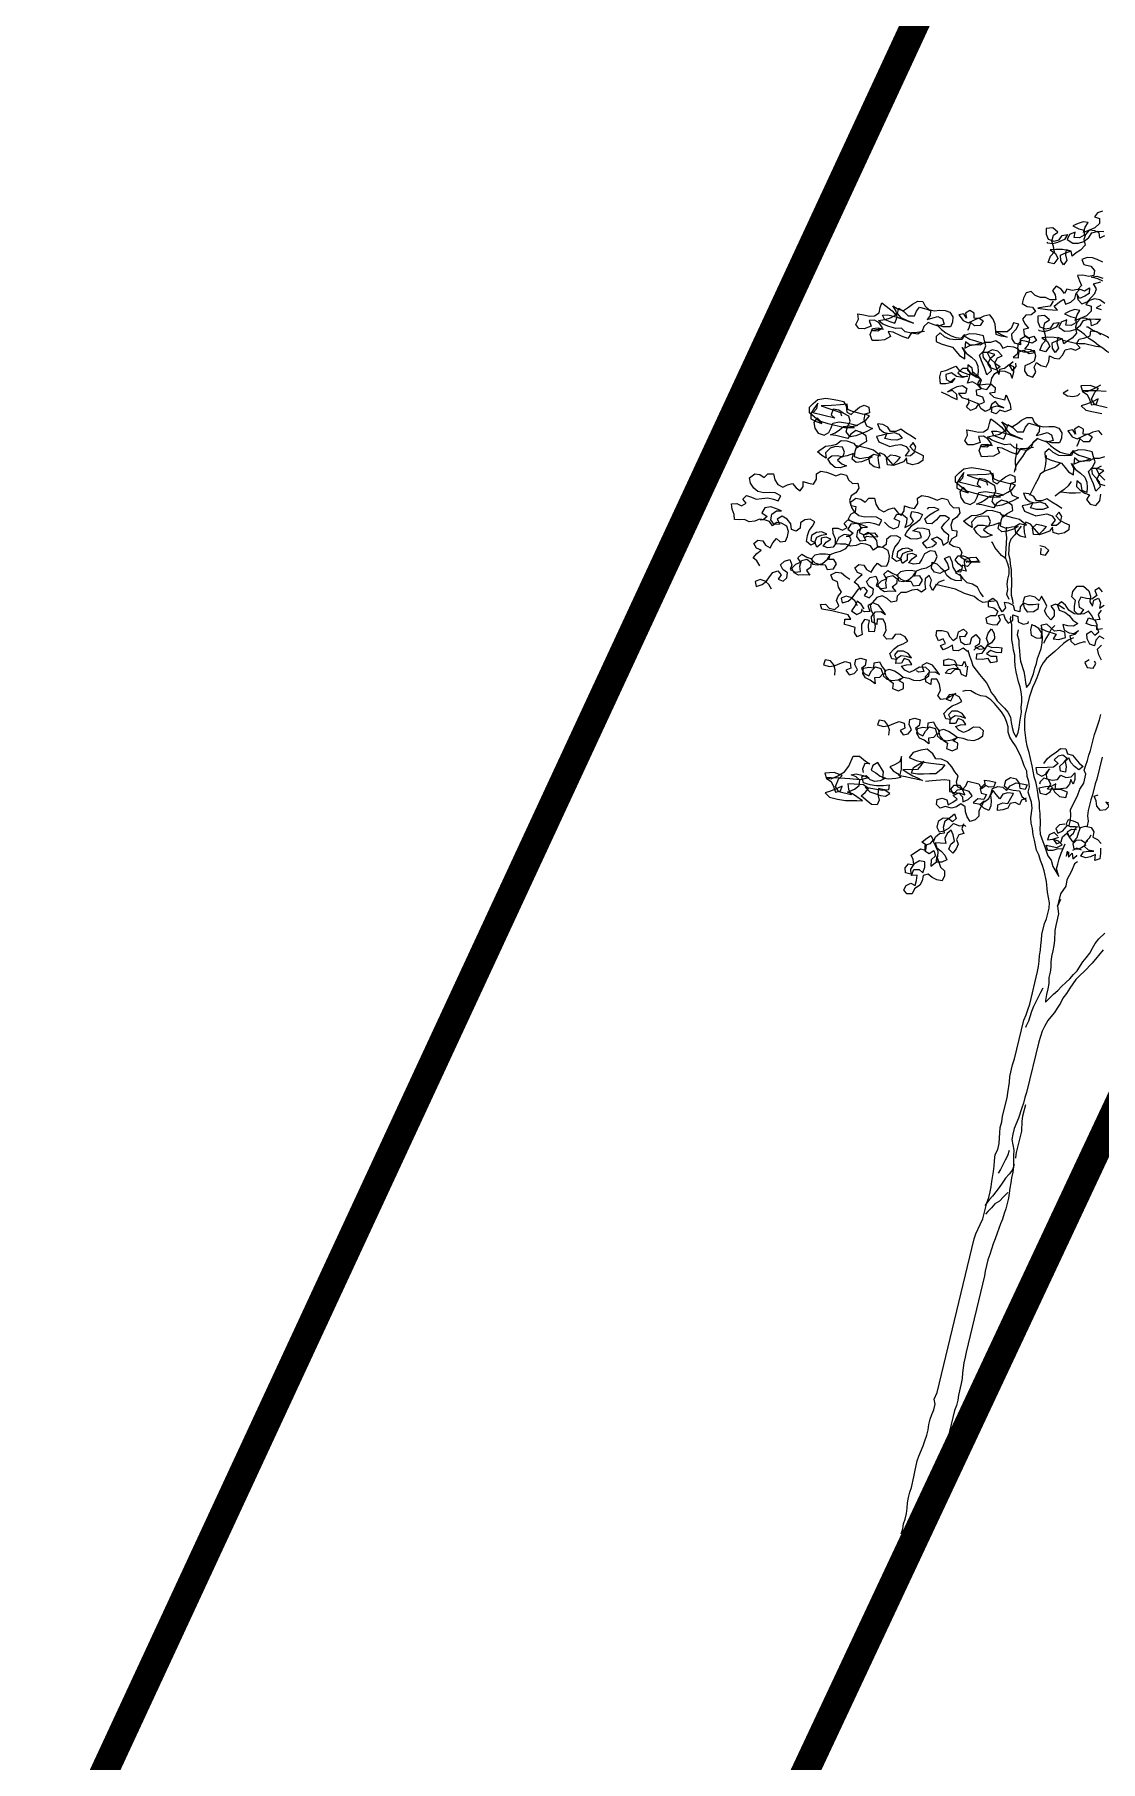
# Model space of a CAD drawing. Header units: inches. Extents: x 350994 to 353538, y 1581369 to 1583842.
# Drawn here: x 351716.2 to 351720.02, y 1583632.15 to 1583638.34 of the extents above; entities that cross this region are included whole.
import ezdxf

# ---------------------------------------------------------------- set-up
doc = ezdxf.new("R2010")
doc.units = ezdxf.units.IN
doc.header["$MEASUREMENT"] = 0
doc.linetypes.add('1', pattern=[0])
doc.linetypes.add('ACAD_ISO03W100', pattern=[30, 12, -18])
for name, color, linetype in [('CW', 94, '1'), ("ROAD'S", 1, '1'), ('TREE', 81, '1')]:
    doc.layers.add(name, color=color, linetype=linetype)

# ---------------------------------------------------------------- blocks, each defined once
blk = doc.blocks.new('TREE_4')
at = {"color": 94}
for points in [[(-729, 8450), (-758, 8433), (-772, 8404), (-738, 8401), (-729, 8369), (-752, 8335), (-787, 8309), (-816, 8289), (-813, 8326), (-801, 8358), (-833, 8355), (-862, 8338), (-891, 8315), (-851, 8306), (-816, 8306), (-807, 8274), (-833, 8251), (-865, 8245), (-868, 8280), (-900, 8257), (-906, 8222), (-865, 8208), (-830, 8216), (-801, 8234), (-775, 8268), (-764, 8300), (-726, 8320), (-691, 8326)], [(-680, 8300), (-706, 8280), (-718, 8312), (-749, 8317), (-784, 8312), (-801, 8280), (-804, 8248), (-787, 8213), (-807, 8176), (-830, 8153), (-851, 8127), (-865, 8156), (-897, 8158), (-894, 8124), (-877, 8092), (-891, 8060), (-914, 8083), (-923, 8115), (-897, 8138), (-868, 8156), (-920, 8153), (-961, 8144), (-995, 8133), (-958, 8118), (-935, 8092), (-952, 8052), (-990, 8052), (-984, 8095), (-966, 8127), (-981, 8159), (-998, 8190), (-998, 8228), (-975, 8254), (-1012, 8274), (-1053, 8260), (-1044, 8225), (-1024, 8196), (-987, 8193), (-955, 8208), (-943, 8239), (-911, 8254), (-923, 8219), (-961, 8190), (-989, 8173), (-1021, 8170), (-1027, 8176)], [(-652, 8135), (-690, 8144), (-722, 8147), (-756, 8141), (-785, 8121), (-765, 8092), (-719, 8092), (-690, 8071), (-687, 8040), (-716, 8025), (-756, 8025), (-788, 8016), (-768, 7985), (-748, 7959), (-765, 7930), (-800, 7915), (-835, 7915), (-843, 7884), (-869, 7907), (-904, 7918), (-921, 7886), (-898, 7863), (-887, 7832), (-921, 7823), (-953, 7832), (-985, 7823), (-1020, 7829), (-1051, 7846), (-1080, 7832), (-1089, 7794), (-1089, 7759), (-1054, 7748), (-1020, 7751), (-994, 7730), (-1017, 7702), (-1049, 7693), (-1063, 7664), (-1040, 7635), (-1014, 7615), (-1043, 7600), (-1031, 7569), (-997, 7557), (-968, 7574), (-945, 7551), (-968, 7528), (-1005, 7531), (-1040, 7528), (-1055, 7499), (-1049, 7467), (-1008, 7462), (-974, 7470), (-945, 7488), (-927, 7453), (-930, 7421), (-954, 7398), (-980, 7378), (-974, 7346), (-951, 7323), (-913, 7320), (-902, 7354), (-919, 7383), (-913, 7415), (-881, 7404), (-847, 7404), (-838, 7441), (-841, 7476), (-809, 7470), (-777, 7473), (-760, 7502), (-754, 7536), (-722, 7554), (-690, 7551), (-664, 7571), (-693, 7591), (-684, 7623), (-650, 7640), (-621, 7661), (-624, 7692), (-586, 7698), (-557, 7684)], [(-901, 7820), (-913, 7785), (-953, 7768), (-985, 7754), (-924, 7759), (-861, 7771), (-887, 7791), (-861, 7826), (-837, 7849), (-820, 7820), (-791, 7840), (-771, 7869), (-771, 7904), (-754, 7933), (-722, 7930), (-696, 7956), (-690, 7921), (-713, 7898), (-742, 7875), (-765, 7901), (-751, 7866), (-719, 7846), (-690, 7866), (-670, 7901), (-655, 7930), (-652, 7961), (-678, 7987), (-635, 8011)], [(-623, 8019), (-658, 8025), (-701, 8025), (-667, 8039), (-629, 8037)], [(-600, 7866), (-624, 7843), (-592, 7840)], [(-577, 7883), (-615, 7898), (-649, 7895), (-678, 7878), (-693, 7849), (-658, 7846), (-650, 7814), (-673, 7779), (-707, 7753), (-736, 7733), (-733, 7771), (-722, 7802), (-754, 7800), (-783, 7782), (-812, 7759), (-771, 7750), (-736, 7750), (-728, 7719), (-754, 7696), (-786, 7690), (-788, 7724), (-820, 7701), (-826, 7667), (-786, 7652), (-751, 7661), (-722, 7678), (-696, 7713), (-684, 7745), (-647, 7765), (-612, 7771), (-580, 7779), (-600, 7745), (-627, 7724), (-638, 7756), (-670, 7762), (-705, 7756), (-722, 7724), (-725, 7693), (-708, 7658), (-728, 7620), (-751, 7597), (-771, 7571), (-786, 7600), (-817, 7603), (-815, 7568), (-797, 7537), (-812, 7505), (-835, 7528), (-844, 7560), (-817, 7583), (-789, 7600), (-841, 7597), (-881, 7589), (-916, 7577), (-878, 7563), (-855, 7537), (-872, 7496), (-910, 7496), (-904, 7540), (-887, 7571), (-901, 7603), (-919, 7635), (-919, 7673), (-895, 7699), (-933, 7719), (-973, 7704), (-965, 7670), (-945, 7641), (-907, 7638), (-875, 7652), (-864, 7684), (-832, 7698), (-843, 7664), (-881, 7635), (-910, 7618), (-942, 7615), (-948, 7621)], [(-456, 7643), (-482, 7666), (-511, 7681), (-543, 7687), (-577, 7692), (-615, 7698), (-647, 7710), (-655, 7710)], [(-1651, 7441), (-1695, 7424), (-1730, 7413), (-1744, 7372), (-1787, 7378), (-1845, 7390), (-1877, 7387), (-1854, 7358), (-1886, 7329), (-1920, 7317), (-1961, 7306), (-1984, 7341), (-1978, 7381), (-1944, 7393), (-1909, 7393), (-1941, 7384), (-1975, 7369), (-1941, 7375), (-1917, 7401), (-1946, 7427), (-1978, 7436), (-2010, 7427), (-1990, 7393), (-2030, 7367), (-2062, 7361), (-2088, 7381), (-2079, 7419), (-2091, 7451), (-2053, 7453), (-2016, 7453), (-1984, 7462), (-1961, 7488), (-1961, 7523), (-1958, 7554), (-1926, 7540), (-1883, 7520), (-1854, 7499), (-1883, 7471), (-1915, 7453), (-1935, 7479), (-1903, 7488), (-1842, 7488), (-1732, 7476), (-1773, 7482), (-1816, 7491), (-1845, 7511), (-1845, 7546), (-1810, 7534), (-1776, 7514), (-1738, 7522), (-1732, 7554), (-1718, 7583), (-1677, 7583), (-1646, 7580), (-1640, 7548), (-1654, 7519), (-1620, 7537), (-1591, 7554), (-1559, 7545), (-1541, 7514), (-1576, 7493), (-1608, 7496), (-1643, 7502), (-1663, 7470), (-1666, 7439), (-1689, 7413), (-1730, 7410), (-1770, 7410), (-1799, 7427), (-1834, 7416), (-1880, 7419), (-1920, 7424), (-1952, 7439), (-1915, 7456), (-1880, 7450), (-1848, 7447), (-1842, 7488), (-1857, 7525), (-1886, 7552), (-1848, 7540), (-1813, 7540), (-1787, 7566), (-1767, 7592), (-1738, 7618), (-1706, 7624), (-1686, 7598), (-1657, 7583), (-1622, 7583), (-1588, 7595), (-1556, 7600), (-1524, 7597), (-1498, 7574), (-1492, 7540), (-1498, 7508), (-1544, 7496), (-1585, 7499), (-1550, 7479), (-1518, 7464), (-1481, 7453), (-1449, 7450), (-1414, 7453), (-1400, 7482), (-1406, 7447), (-1446, 7435), (-1484, 7430), (-1521, 7438), (-1553, 7456), (-1573, 7427), (-1565, 7395), (-1530, 7389), (-1495, 7386), (-1455, 7386), (-1429, 7366), (-1400, 7343), (-1362, 7331), (-1371, 7372), (-1394, 7398), (-1362, 7369), (-1322, 7351), (-1290, 7334), (-1270, 7305), (-1261, 7273), (-1256, 7242), (-1287, 7247), (-1302, 7285), (-1334, 7299), (-1328, 7265), (-1299, 7247), (-1267, 7236), (-1235, 7233), (-1247, 7198), (-1218, 7175), (-1180, 7175), (-1163, 7210), (-1166, 7253), (-1154, 7285), (-1131, 7308), (-1096, 7314), (-1059, 7308), (-1039, 7282), (-1039, 7322), (-1047, 7354), (-1079, 7360), (-1102, 7331), (-1131, 7317), (-1128, 7285), (-1148, 7317), (-1169, 7351), (-1160, 7386), (-1134, 7406), (-1169, 7427), (-1206, 7427), (-1232, 7403), (-1206, 7372), (-1163, 7346), (-1131, 7337), (-1151, 7311), (-1189, 7314), (-1212, 7337), (-1203, 7377), (-1183, 7403), (-1226, 7406), (-1261, 7398), (-1250, 7366), (-1221, 7346), (-1195, 7325), (-1180, 7296), (-1201, 7265), (-1227, 7305), (-1255, 7343), (-1276, 7375), (-1255, 7409), (-1250, 7444), (-1267, 7473), (-1281, 7502), (-1328, 7502), (-1371, 7493), (-1400, 7473), (-1359, 7461), (-1322, 7458), (-1281, 7456), (-1322, 7430), (-1354, 7424), (-1383, 7438), (-1377, 7398), (-1351, 7421), (-1319, 7435), (-1287, 7441), (-1261, 7464), (-1226, 7473), (-1197, 7490), (-1166, 7479), (-1143, 7453), (-1114, 7473), (-1079, 7478), (-1047, 7473), (-1044, 7438), (-1065, 7412), (-1030, 7418), (-1038, 7455), (-1010, 7473), (-972, 7461), (-937, 7475), (-969, 7484), (-1004, 7481), (-989, 7516), (-989, 7551), (-1021, 7559), (-1047, 7533), (-1038, 7502), (-1076, 7502), (-1099, 7525), (-1108, 7557), (-1087, 7591), (-1079, 7626), (-1113, 7626), (-1119, 7588), (-1140, 7562), (-1171, 7554), (-1206, 7545), (-1169, 7534), (-1131, 7528), (-1171, 7525), (-1203, 7528), (-1226, 7591), (-1246, 7620), (-1272, 7641), (-1307, 7623), (-1333, 7603), (-1365, 7597), (-1371, 7629), (-1403, 7638), (-1426, 7615), (-1411, 7586), (-1434, 7609), (-1463, 7594), (-1429, 7566), (-1394, 7560), (-1336, 7606), (-1304, 7594), (-1316, 7560), (-1351, 7551), (-1380, 7566), (-1382, 7528), (-1388, 7511)], [(-537, 7606), (-569, 7603), (-641, 7603), (-676, 7594), (-708, 7591), (-780, 7591)], [(-459, 7582), (-494, 7588), (-523, 7603), (-554, 7614), (-586, 7629), (-624, 7643), (-658, 7661), (-690, 7675), (-713, 7681)], [(-407, 7241), (-488, 7241), (-517, 7270), (-508, 7319), (-491, 7348), (-546, 7354), (-604, 7337), (-584, 7305), (-552, 7293), (-529, 7267), (-508, 7236), (-479, 7250), (-477, 7282), (-508, 7256), (-540, 7233), (-572, 7215), (-537, 7195), (-485, 7195), (-433, 7198)], [(-439, 7340), (-503, 7328), (-557, 7317), (-589, 7311), (-555, 7311), (-517, 7340), (-482, 7374)], [(-1058, 7384), (-1078, 7358), (-1049, 7329), (-1032, 7360), (-1040, 7381)], [(-1458, 7091), (-1415, 7082), (-1380, 7073), (-1348, 7068), (-1357, 7099), (-1391, 7117), (-1420, 7102), (-1397, 7125), (-1368, 7148), (-1336, 7163), (-1305, 7151), (-1305, 7117), (-1348, 7108), (-1322, 7088), (-1287, 7085), (-1241, 7079), (-1204, 7073), (-1175, 7093), (-1192, 7122), (-1232, 7125), (-1244, 7157), (-1215, 7171), (-1247, 7192), (-1279, 7200), (-1308, 7186), (-1305, 7218), (-1305, 7253), (-1331, 7276), (-1362, 7267), (-1383, 7235), (-1351, 7218), (-1319, 7229), (-1348, 7212), (-1386, 7209), (-1423, 7224), (-1455, 7206), (-1446, 7175), (-1415, 7169), (-1394, 7198), (-1406, 7166), (-1441, 7149), (-1475, 7140), (-1490, 7183), (-1490, 7218), (-1461, 7232), (-1432, 7253), (-1406, 7273), (-1377, 7250), (-1345, 7244), (-1313, 7241), (-1287, 7261), (-1258, 7244), (-1229, 7224), (-1232, 7192), (-1195, 7206), (-1163, 7215), (-1131, 7200), (-1125, 7168), (-1157, 7157), (-1125, 7137), (-1053, 7137), (-1053, 7171), (-1013, 7119), (-1001, 7087), (-1033, 7064), (-1068, 7067), (-1085, 7038), (-1117, 7041), (-1120, 7073), (-1091, 7090), (-1047, 7087), (-1082, 7093), (-1108, 7114), (-1128, 7088), (-1131, 7056), (-1157, 7036), (-1189, 7047), (-1209, 7073), (-1221, 7041), (-1250, 7021), (-1279, 7036), (-1270, 7067), (-1279, 7091)], [(-676, 7291), (-702, 7265), (-670, 7256), (-636, 7259), (-607, 7273), (-598, 7288)], [(-804, 6886), (-847, 6869), (-882, 6857), (-896, 6817), (-940, 6823), (-997, 6834), (-1029, 6831), (-1006, 6802), (-1038, 6773), (-1073, 6762), (-1113, 6750), (-1136, 6785), (-1130, 6826), (-1096, 6837), (-1061, 6837), (-1093, 6828), (-1128, 6814), (-1093, 6820), (-1070, 6846), (-1099, 6872), (-1130, 6881), (-1162, 6872), (-1142, 6837), (-1182, 6811), (-1214, 6805), (-1240, 6826), (-1232, 6863), (-1243, 6895), (-1206, 6898), (-1168, 6898), (-1136, 6907), (-1113, 6933), (-1113, 6967), (-1110, 6999), (-1078, 6985), (-1035, 6964), (-1006, 6944), (-1035, 6915), (-1067, 6898), (-1087, 6924), (-1055, 6932), (-994, 6932), (-885, 6921), (-925, 6927), (-968, 6935), (-997, 6956), (-997, 6990), (-963, 6979), (-928, 6958), (-890, 6967), (-885, 6999), (-870, 7028), (-830, 7028), (-798, 7025), (-792, 6993), (-806, 6964), (-772, 6981), (-743, 6999), (-711, 6990), (-694, 6958), (-728, 6938), (-760, 6941), (-795, 6947), (-815, 6915), (-818, 6883), (-841, 6857), (-882, 6854), (-922, 6854), (-951, 6872), (-986, 6860), (-1032, 6863), (-1073, 6869), (-1104, 6883), (-1067, 6901), (-1032, 6895), (-1000, 6892), (-994, 6932), (-1009, 6970), (-1038, 6996), (-1000, 6984), (-965, 6984), (-939, 7010), (-919, 7036), (-890, 7062), (-858, 7068), (-838, 7042), (-809, 7028), (-775, 7028), (-740, 7039), (-708, 7045), (-676, 7042), (-650, 7019), (-645, 6984), (-650, 6952), (-697, 6941), (-737, 6944), (-702, 6923), (-671, 6909), (-633, 6897), (-601, 6894), (-567, 6897), (-552, 6926), (-558, 6892), (-598, 6880), (-636, 6874), (-674, 6883), (-705, 6900), (-726, 6871), (-717, 6840), (-682, 6834), (-648, 6831), (-607, 6831), (-581, 6811), (-552, 6787), (-515, 6776), (-523, 6816), (-546, 6842), (-515, 6813), (-474, 6796), (-442, 6779), (-422, 6750), (-413, 6718), (-408, 6686), (-440, 6692), (-454, 6730), (-486, 6744), (-480, 6709), (-451, 6692), (-419, 6680), (-387, 6677), (-399, 6643), (-370, 6620), (-333, 6620), (-315, 6654), (-318, 6698)], [(-358, 6871), (-384, 6848), (-358, 6816), (-315, 6790)], [(-304, 6755), (-341, 6758), (-364, 6781), (-356, 6822), (-335, 6848), (-379, 6851), (-413, 6842), (-402, 6810), (-373, 6790), (-347, 6770), (-332, 6741), (-353, 6709), (-379, 6750), (-408, 6787), (-428, 6819), (-408, 6854), (-402, 6889), (-419, 6917), (-434, 6946), (-480, 6946), (-523, 6938), (-552, 6918), (-512, 6906), (-474, 6903), (-434, 6900), (-474, 6874), (-506, 6868), (-535, 6883), (-529, 6842), (-503, 6865), (-471, 6880), (-439, 6886), (-413, 6909), (-379, 6917), (-350, 6935)], [(-399, 7065), (-425, 7085), (-459, 7068), (-485, 7048), (-517, 7042), (-523, 7074), (-555, 7082), (-578, 7059), (-564, 7030), (-587, 7053), (-616, 7039), (-581, 7010), (-546, 7004), (-488, 7051), (-457, 7039), (-468, 7004), (-503, 6996), (-532, 7010), (-535, 6972), (-540, 6955)], [(-792, 6944), (-815, 6912), (-833, 6880), (-847, 6848), (-859, 6814), (-873, 6782), (-885, 6750), (-888, 6713), (-888, 6704)], [(-1545, 6762), (-1576, 6774), (-1617, 6785), (-1652, 6800), (-1681, 6779), (-1712, 6771), (-1735, 6794), (-1770, 6803), (-1805, 6800), (-1785, 6771), (-1756, 6756), (-1721, 6756), (-1689, 6771), (-1657, 6768), (-1631, 6748), (-1660, 6727), (-1698, 6719), (-1738, 6719), (-1733, 6751), (-1764, 6733), (-1793, 6719), (-1770, 6690), (-1695, 6678), (-1663, 6693), (-1629, 6707), (-1594, 6701), (-1568, 6681), (-1585, 6643), (-1553, 6652), (-1533, 6678), (-1533, 6713), (-1556, 6736), (-1571, 6707), (-1539, 6687), (-1507, 6678), (-1475, 6672), (-1470, 6640), (-1493, 6614), (-1528, 6597), (-1562, 6600), (-1574, 6632), (-1588, 6603), (-1617, 6583), (-1646, 6565), (-1681, 6560), (-1698, 6597), (-1678, 6626), (-1646, 6629), (-1614, 6626), (-1629, 6597), (-1646, 6568), (-1684, 6594), (-1715, 6618), (-1747, 6623), (-1753, 6592), (-1741, 6560), (-1727, 6528), (-1762, 6528), (-1794, 6542), (-1808, 6580), (-1782, 6606), (-1739, 6606), (-1791, 6629), (-1825, 6632), (-1900, 6632), (-1903, 6595), (-1901, 6563), (-1863, 6557), (-1828, 6574), (-1788, 6586), (-1814, 6563), (-1848, 6540), (-1880, 6528), (-1909, 6543), (-1909, 6580), (-1944, 6557), (-1979, 6540), (-1999, 6514), (-1967, 6499), (-1935, 6493), (-1970, 6470), (-2002, 6465), (-2034, 6482), (-2060, 6508), (-2039, 6534), (-2005, 6543), (-1970, 6543), (-1967, 6574), (-1987, 6603), (-2031, 6595), (-2062, 6577), (-2083, 6543), (-2071, 6511), (-2103, 6520), (-2135, 6537), (-2094, 6583), (-2060, 6595), (-2028, 6612), (-2005, 6641), (-1970, 6647), (-1924, 6644), (-1895, 6623), (-1874, 6649), (-1845, 6675), (-1857, 6707), (-1897, 6722), (-1929, 6725), (-1955, 6696), (-1967, 6664), (-2045, 6664), (-2080, 6661), (-2054, 6681), (-2030, 6705), (-2010, 6731), (-1978, 6745), (-1944, 6739), (-2002, 6725), (-2111, 6725), (-2158, 6728), (-2187, 6745), (-2201, 6713), (-2187, 6679), (-2158, 6653), (-2117, 6650), (-2094, 6673), (-2085, 6705), (-2083, 6736), (-2045, 6754), (-2002, 6757), (-1967, 6759), (-1923, 6759), (-1961, 6742), (-1932, 6757), (-1903, 6783), (-1880, 6806), (-1866, 6837), (-1897, 6840), (-1897, 6806), (-1871, 6771), (-1828, 6762), (-1863, 6733), (-1921, 6693), (-1955, 6678), (-1987, 6702), (-1987, 6736), (-1978, 6774), (-1993, 6803), (-2033, 6814), (-2065, 6826), (-2100, 6823), (-2106, 6786), (-2077, 6771), (-2221, 6771), (-2204, 6803), (-2204, 6838), (-2221, 6797), (-2233, 6763), (-2224, 6731), (-2187, 6722), (-2149, 6719), (-2242, 6765), (-2250, 6800), (-2233, 6829), (-2210, 6861), (-2163, 6881), (-2123, 6884), (-2085, 6887), (-2048, 6887), (-2025, 6864), (-2013, 6826), (-1981, 6817), (-1961, 6849), (-1941, 6875), (-1915, 6895), (-1883, 6889), (-1871, 6855), (-1903, 6837), (-1978, 6838), (-2010, 6843), (-2022, 6875), (-2062, 6861), (-2117, 6843), (-2181, 6826), (-2123, 6820), (-2088, 6817), (-2051, 6814), (-2039, 6794)], [(-914, 6883), (-908, 6851), (-902, 6817), (-899, 6785), (-882, 6721), (-882, 6718)], [(-613, 6828), (-639, 6796), (-668, 6776), (-700, 6756), (-723, 6730), (-729, 6698), (-740, 6660), (-746, 6629), (-758, 6582)], [(-714, 6854), (-708, 6819), (-705, 6788), (-705, 6753), (-708, 6744)], [(-520, 6732), (-532, 6701), (-552, 6672), (-573, 6646), (-596, 6620), (-599, 6617)], [(-538, 6550), (-570, 6562), (-610, 6574), (-645, 6588), (-674, 6568), (-706, 6559), (-729, 6582), (-763, 6591), (-798, 6588), (-778, 6559), (-749, 6545), (-714, 6545), (-683, 6559), (-651, 6556), (-625, 6536), (-654, 6516), (-691, 6507), (-732, 6507), (-726, 6539), (-758, 6522), (-787, 6507), (-764, 6478), (-688, 6467), (-657, 6481), (-622, 6495), (-587, 6490), (-561, 6469), (-579, 6432), (-547, 6440), (-526, 6466), (-526, 6501), (-550, 6524), (-564, 6495), (-532, 6475), (-500, 6466), (-469, 6461), (-463, 6429), (-486, 6403), (-521, 6386), (-555, 6388), (-567, 6420), (-581, 6391), (-610, 6371), (-639, 6354), (-674, 6348), (-691, 6386), (-671, 6415), (-639, 6417), (-607, 6415), (-622, 6386), (-639, 6357), (-677, 6383), (-709, 6406), (-740, 6412), (-746, 6380), (-735, 6348), (-720, 6316), (-755, 6316), (-787, 6331), (-801, 6368), (-775, 6394), (-732, 6394), (-784, 6418), (-819, 6420), (-894, 6421), (-897, 6383), (-894, 6351), (-856, 6345), (-821, 6363), (-781, 6374), (-807, 6351), (-842, 6328), (-874, 6316), (-902, 6331), (-902, 6369), (-937, 6345), (-972, 6328), (-992, 6302), (-960, 6288), (-929, 6282), (-963, 6259), (-995, 6253), (-1027, 6270), (-1053, 6296), (-1033, 6322), (-998, 6331), (-963, 6331), (-960, 6363), (-980, 6392), (-1024, 6383), (-1056, 6366), (-1076, 6331), (-1064, 6299), (-1096, 6308), (-1128, 6325), (-1087, 6372), (-1053, 6383), (-1021, 6400), (-998, 6429), (-963, 6435), (-917, 6432), (-888, 6412), (-868, 6438), (-839, 6464), (-850, 6496), (-891, 6510), (-923, 6513), (-949, 6484), (-960, 6452), (-1038, 6453), (-1073, 6450), (-1047, 6470), (-1024, 6493), (-1003, 6519), (-972, 6533), (-937, 6528), (-995, 6513), (-1105, 6513), (-1151, 6516), (-1180, 6534), (-1194, 6502), (-1180, 6467), (-1151, 6441), (-1111, 6438), (-1087, 6461), (-1079, 6493), (-1076, 6525), (-1038, 6542), (-995, 6545), (-960, 6548), (-917, 6548), (-954, 6530), (-925, 6545), (-896, 6571), (-873, 6594), (-859, 6626), (-891, 6629), (-891, 6594), (-865, 6559), (-821, 6551), (-856, 6522), (-914, 6481), (-949, 6467), (-980, 6490), (-980, 6525), (-972, 6562), (-986, 6591), (-1027, 6603), (-1058, 6614), (-1093, 6612), (-1099, 6574), (-1070, 6560), (-1215, 6560), (-1197, 6591), (-1197, 6626), (-1214, 6586), (-1226, 6551), (-1217, 6519), (-1180, 6510), (-1142, 6508), (-1235, 6554), (-1243, 6589), (-1226, 6617), (-1203, 6649), (-1157, 6669), (-1116, 6672), (-1079, 6675), (-1041, 6675), (-1018, 6652), (-1006, 6614), (-974, 6606), (-954, 6637), (-934, 6663), (-908, 6684), (-876, 6678), (-865, 6643), (-896, 6626), (-972, 6626), (-1003, 6632), (-1015, 6664), (-1055, 6649), (-1110, 6632), (-1174, 6615), (-1116, 6609), (-1081, 6606), (-1044, 6603), (-1032, 6583)], [(-445, 6675), (-477, 6666), (-515, 6657), (-549, 6652), (-570, 6649)], [(-2320, 5745), (-2346, 5771), (-2375, 5785), (-2357, 5817), (-2337, 5843), (-2369, 5849), (-2392, 5875), (-2372, 5901), (-2340, 5904), (-2317, 5881), (-2285, 5872), (-2274, 5907), (-2259, 5938), (-2230, 5924), (-2198, 5935), (-2193, 5967), (-2195, 5999), (-2213, 6031), (-2250, 6042), (-2282, 6037), (-2302, 6011), (-2328, 6034), (-2360, 6037), (-2392, 6034), (-2418, 6014), (-2453, 6002), (-2485, 6008), (-2516, 5999), (-2548, 5994), (-2557, 6025), (-2577, 6054), (-2589, 6086), (-2557, 6095), (-2525, 6089), (-2499, 6112), (-2525, 6132), (-2508, 6161), (-2476, 6158), (-2444, 6152), (-2409, 6164), (-2374, 6178), (-2337, 6178), (-2305, 6175), (-2296, 6210), (-2334, 6219), (-2369, 6213), (-2406, 6202), (-2444, 6202), (-2473, 6216), (-2502, 6242), (-2516, 6274), (-2490, 6306), (-2458, 6309), (-2426, 6297), (-2409, 6326), (-2374, 6335), (-2357, 6300), (-2331, 6274), (-2296, 6265), (-2270, 6288), (-2241, 6303), (-2212, 6282), (-2184, 6268), (-2172, 6300), (-2178, 6332), (-2143, 6329), (-2111, 6331), (-2100, 6366), (-2108, 6398), (-2085, 6421), (-2048, 6424), (-2016, 6421), (-1984, 6415), (-1955, 6435), (-1920, 6435), (-1900, 6409), (-1871, 6392), (-1839, 6403), (-1825, 6372), (-1837, 6340), (-1860, 6314), (-1863, 6282), (-1848, 6253), (-1816, 6256), (-1811, 6221), (-1837, 6198), (-1845, 6166), (-1814, 6155), (-1776, 6155), (-1753, 6132), (-1756, 6100), (-1724, 6091), (-1692, 6111), (-1660, 6120), (-1634, 6100), (-1672, 6088), (-1704, 6085), (-1712, 6074)], [(-1658, 5745), (-1684, 5771), (-1713, 5785), (-1695, 5817), (-1675, 5843), (-1707, 5849), (-1730, 5875), (-1710, 5901), (-1678, 5904), (-1655, 5881), (-1623, 5872), (-1611, 5907), (-1597, 5938), (-1568, 5924), (-1536, 5935), (-1530, 5967), (-1533, 5999), (-1550, 6031), (-1588, 6042), (-1620, 6037), (-1640, 6011), (-1666, 6034), (-1698, 6037), (-1730, 6034), (-1756, 6014), (-1790, 6002), (-1822, 6008), (-1854, 5999), (-1886, 5994), (-1894, 6025), (-1915, 6054), (-1926, 6086), (-1894, 6095), (-1863, 6089), (-1837, 6112), (-1863, 6132), (-1845, 6161), (-1813, 6158), (-1782, 6152), (-1747, 6164), (-1712, 6178), (-1675, 6178), (-1643, 6175), (-1634, 6210), (-1672, 6219), (-1706, 6213), (-1744, 6202), (-1782, 6202), (-1810, 6216), (-1839, 6242), (-1854, 6274), (-1828, 6306), (-1796, 6309), (-1764, 6297), (-1747, 6326), (-1712, 6335), (-1695, 6300), (-1669, 6274), (-1634, 6265), (-1608, 6288), (-1579, 6303), (-1550, 6282), (-1521, 6268), (-1510, 6300), (-1515, 6332), (-1481, 6329), (-1449, 6331), (-1437, 6366), (-1446, 6398), (-1423, 6421), (-1385, 6424), (-1353, 6421), (-1322, 6415), (-1293, 6435), (-1258, 6435), (-1238, 6409), (-1209, 6392), (-1177, 6403), (-1163, 6372), (-1174, 6340), (-1197, 6314), (-1200, 6282), (-1186, 6253), (-1154, 6256), (-1148, 6221), (-1174, 6198), (-1183, 6166), (-1151, 6155), (-1114, 6155), (-1091, 6132), (-1093, 6100), (-1062, 6091), (-1030, 6111), (-998, 6120), (-972, 6100), (-1010, 6088), (-1041, 6085), (-1050, 6074)], [(-764, 6380), (-778, 6348), (-790, 6316), (-807, 6285), (-810, 6253), (-799, 6189), (-784, 6160), (-775, 6128), (-761, 6097), (-735, 6001), (-729, 5969), (-721, 5938), (-706, 5909), (-700, 5888)], [(-1614, 6201), (-1582, 6181), (-1550, 6173), (-1521, 6193), (-1521, 6227), (-1559, 6236), (-1550, 6268), (-1518, 6277), (-1484, 6262), (-1478, 6230), (-1481, 6198), (-1452, 6222), (-1437, 6250), (-1463, 6277), (-1461, 6308), (-1423, 6311), (-1391, 6305), (-1400, 6268), (-1420, 6242), (-1443, 6216), (-1461, 6184), (-1469, 6152), (-1429, 6138), (-1391, 6146), (-1362, 6161), (-1380, 6190), (-1426, 6190), (-1397, 6216), (-1365, 6222), (-1330, 6221), (-1316, 6190), (-1322, 6158), (-1348, 6129), (-1316, 6106), (-1281, 6123), (-1261, 6149), (-1299, 6167), (-1267, 6190), (-1235, 6178), (-1218, 6146), (-1192, 6175), (-1197, 6216), (-1229, 6230), (-1255, 6253), (-1241, 6285), (-1218, 6320), (-1249, 6331), (-1281, 6323), (-1296, 6294), (-1319, 6262), (-1351, 6256), (-1371, 6282), (-1348, 6314), (-1322, 6340), (-1296, 6360), (-1330, 6366), (-1365, 6355), (-1371, 6346)], [(-853, 6351), (-848, 6319), (-836, 6288), (-824, 6218), (-813, 6154)], [(-608, 6273), (-602, 6235), (-570, 6238), (-556, 6270), (-584, 6287), (-619, 6287)], [(-729, 5909), (-750, 5935), (-752, 5969), (-764, 6001), (-767, 6033), (-767, 6068), (-775, 6100), (-790, 6128), (-810, 6157), (-842, 6169), (-894, 6210), (-917, 6236), (-923, 6238)], [(-2214, 5617), (-2237, 5643), (-2266, 5658), (-2298, 5661), (-2327, 5640), (-2312, 5611), (-2278, 5632), (-2257, 5660), (-2246, 5692), (-2231, 5724), (-2202, 5741), (-2176, 5721), (-2188, 5689), (-2153, 5684), (-2136, 5712), (-2139, 5744), (-2173, 5756), (-2194, 5782), (-2176, 5811), (-2144, 5828), (-2124, 5799), (-2127, 5767), (-2093, 5759), (-2061, 5770), (-2072, 5802), (-2072, 5840), (-2040, 5857), (-2009, 5842), (-2006, 5811), (-2026, 5785), (-1997, 5761), (-2035, 5756), (-2067, 5744), (-2098, 5753), (-2119, 5779), (-2101, 5808), (-2075, 5828), (-2098, 5851), (-2078, 5880), (-2043, 5868), (-2009, 5866), (-1997, 5834), (-1965, 5837), (-1936, 5854), (-1913, 5886), (-1902, 5917), (-1933, 5915), (-1968, 5906), (-1997, 5892), (-2014, 5863), (-1985, 5845), (-1951, 5842), (-1919, 5848), (-1899, 5822), (-1861, 5836), (-1850, 5871), (-1873, 5894), (-1904, 5886), (-1902, 5920), (-1873, 5941), (-1844, 5955), (-1815, 5981), (-1800, 6010), (-1794, 6042), (-1815, 6068), (-1846, 6065), (-1875, 6039), (-1884, 6001), (-1896, 5970), (-1928, 5958), (-1959, 5961), (-1945, 5990), (-1922, 6016), (-1953, 6022), (-1982, 6007), (-1974, 5972), (-1997, 5946), (-2017, 5973), (-2011, 6007), (-1985, 6027), (-1953, 6042), (-1988, 6048), (-2020, 6036), (-2046, 6010), (-2043, 5978), (-2011, 5970), (-2037, 5949), (-2069, 5964), (-2072, 6004), (-2069, 6036), (-2055, 6068), (-2046, 6100), (-2078, 6108), (-2112, 6097), (-2133, 6071), (-2127, 6039), (-2147, 6013), (-2179, 6016), (-2191, 6051), (-2222, 6074), (-2257, 6085), (-2283, 6059), (-2260, 6033), (-2295, 6022), (-2321, 6045), (-2324, 6083), (-2300, 6109), (-2269, 6117), (-2303, 6123), (-2341, 6126), (-2376, 6112), (-2387, 6077), (-2350, 6060), (-2370, 6034), (-2387, 6028)], [(-1658, 5644), (-1681, 5670), (-1710, 5684), (-1742, 5687), (-1770, 5667), (-1756, 5638), (-1721, 5658), (-1701, 5687), (-1689, 5719), (-1675, 5751), (-1646, 5768), (-1620, 5748), (-1632, 5716), (-1597, 5710), (-1580, 5739), (-1582, 5771), (-1617, 5782), (-1637, 5808), (-1620, 5837), (-1588, 5855), (-1568, 5826), (-1571, 5794), (-1536, 5785), (-1504, 5797), (-1516, 5828), (-1516, 5866), (-1484, 5883), (-1452, 5869), (-1449, 5837), (-1470, 5811), (-1441, 5788), (-1478, 5782), (-1510, 5771), (-1542, 5779), (-1562, 5805), (-1545, 5834), (-1519, 5854), (-1542, 5878), (-1522, 5906), (-1487, 5895), (-1452, 5892), (-1441, 5860), (-1409, 5863), (-1380, 5880), (-1357, 5912), (-1345, 5944), (-1377, 5941), (-1412, 5932), (-1441, 5918), (-1458, 5889), (-1429, 5872), (-1394, 5869), (-1363, 5875), (-1342, 5849), (-1305, 5863), (-1293, 5898), (-1316, 5921), (-1348, 5912), (-1345, 5947), (-1316, 5967), (-1287, 5981), (-1258, 6007), (-1244, 6036), (-1238, 6068), (-1258, 6094), (-1290, 6091), (-1319, 6065), (-1328, 6028), (-1339, 5996), (-1371, 5984), (-1403, 5987), (-1388, 6016), (-1365, 6042), (-1397, 6048), (-1426, 6034), (-1417, 5999), (-1441, 5973), (-1461, 5999), (-1455, 6034), (-1429, 6054), (-1397, 6068), (-1432, 6074), (-1464, 6063), (-1490, 6037), (-1487, 6005), (-1455, 5996), (-1481, 5976), (-1513, 5990), (-1516, 6031), (-1513, 6063), (-1498, 6094), (-1490, 6126), (-1521, 6135), (-1556, 6123), (-1576, 6097), (-1571, 6066), (-1591, 6040), (-1623, 6042), (-1634, 6077), (-1666, 6100), (-1701, 6112), (-1727, 6086), (-1704, 6060), (-1738, 6048), (-1764, 6072), (-1767, 6109), (-1744, 6135), (-1712, 6144), (-1747, 6150), (-1784, 6152), (-1819, 6138), (-1831, 6103), (-1793, 6086), (-1813, 6060), (-1831, 6054)], [(-963, 6097), (-1001, 6088), (-1033, 6080), (-1065, 6082), (-1053, 6048), (-1036, 6019), (-1076, 6019), (-1099, 5993), (-1065, 5984), (-1053, 5952), (-1088, 5947), (-1120, 5949), (-1149, 5964), (-1172, 5990), (-1195, 5967), (-1230, 5967), (-1256, 5987), (-1261, 6025), (-1229, 6022), (-1198, 6002), (-1169, 5987), (-1146, 6010), (-1163, 6042), (-1189, 6065), (-1163, 6088), (-1140, 6059), (-1125, 6025), (-1102, 6002), (-1068, 6007), (-1065, 6039), (-1094, 6054), (-1122, 6074), (-1108, 6103), (-1076, 6111), (-1044, 6106), (-1018, 6080), (-1036, 6051), (-1070, 6051), (-1068, 6045)], [(-67, 5671), (-91, 5700), (-108, 5732), (-88, 5764)], [(-82, 5807), (-114, 5816), (-131, 5787), (-131, 5749), (-163, 5752), (-186, 5781), (-197, 5813), (-174, 5836), (-145, 5816), (-125, 5842), (-148, 5873), (-180, 5871), (-215, 5876), (-209, 5914), (-168, 5911), (-148, 5885), (-142, 5853), (-108, 5868)], [(-142, 5980), (-154, 5949), (-137, 5920), (-171, 5908), (-194, 5934), (-220, 5954), (-244, 5931), (-278, 5920), (-307, 5934), (-313, 5966), (-316, 6001), (-345, 6018), (-345, 6053), (-327, 6093), (-287, 6102), (-249, 6082), (-229, 6050), (-226, 6015), (-203, 5992), (-203, 6030), (-177, 6050), (-157, 6024), (-157, 5989), (-131, 6015)], [(-163, 6096), (-189, 6116), (-212, 6093), (-191, 6064), (-217, 6035), (-252, 6030), (-287, 6030), (-296, 5998), (-284, 5966), (-252, 5957), (-267, 5923), (-304, 5917), (-342, 5931), (-371, 5957), (-400, 5972), (-420, 5946), (-403, 5917), (-365, 5914), (-333, 5900), (-304, 5876), (-267, 5862), (-290, 5839), (-325, 5833), (-359, 5833), (-342, 5801), (-307, 5793), (-276, 5795), (-252, 5821), (-270, 5790), (-299, 5775), (-284, 5743), (-255, 5726), (-226, 5746), (-198, 5761), (-195, 5755)], [(-1160, 5932), (-1189, 5912), (-1204, 5883), (-1215, 5851), (-1238, 5877), (-1238, 5912), (-1258, 5938), (-1279, 5912), (-1273, 5880), (-1261, 5848), (-1282, 5822), (-1313, 5834), (-1345, 5820), (-1377, 5799), (-1409, 5791), (-1426, 5762), (-1423, 5730), (-1455, 5716), (-1484, 5733), (-1519, 5742), (-1551, 5724), (-1580, 5667), (-1565, 5635), (-1542, 5609), (-1531, 5574), (-1516, 5542), (-1516, 5507), (-1548, 5502), (-1560, 5539), (-1562, 5571), (-1594, 5568), (-1606, 5536), (-1597, 5505), (-1586, 5473), (-1612, 5450), (-1635, 5473), (-1640, 5505), (-1675, 5508), (-1710, 5508), (-1716, 5542), (-1678, 5551), (-1701, 5574), (-1808, 5574), (-1872, 5569), (-1889, 5597), (-1857, 5606), (-1828, 5586), (-1791, 5586), (-1773, 5615), (-1794, 5644), (-1791, 5675), (-1776, 5704), (-1802, 5730), (-1817, 5762), (-1848, 5768), (-1869, 5794), (-1840, 5820), (-1805, 5823), (-1773, 5808), (-1744, 5797)], [(-891, 5886), (-917, 5909), (-943, 5938), (-978, 5949), (-1013, 5949), (-1044, 5967), (-1068, 5990), (-1073, 5990)], [(-371, 5931), (-403, 5943), (-434, 5949), (-460, 5929), (-434, 5908), (-426, 5874), (-440, 5845), (-469, 5865), (-492, 5891), (-484, 5923), (-507, 5952), (-533, 5978), (-541, 5946), (-570, 5963), (-605, 5963), (-637, 5946), (-640, 5911), (-605, 5906), (-573, 5914), (-541, 5926), (-536, 5891), (-559, 5868), (-594, 5859), (-620, 5880), (-634, 5909), (-648, 5880), (-643, 5848), (-677, 5848), (-692, 5877), (-724, 5886), (-755, 5883), (-738, 5851), (-753, 5822), (-779, 5848), (-799, 5877), (-831, 5891), (-854, 5865), (-848, 5834), (-810, 5834), (-781, 5819), (-787, 5787), (-819, 5779), (-845, 5758), (-831, 5729), (-796, 5729), (-764, 5735), (-750, 5767), (-770, 5793), (-741, 5810), (-724, 5781), (-698, 5761), (-675, 5784), (-683, 5819), (-648, 5816), (-640, 5784), (-605, 5776), (-576, 5790), (-576, 5802)], [(-816, 5877), (-854, 5863), (-886, 5851), (-920, 5860), (-949, 5874), (-1013, 5880), (-1076, 5892), (-1206, 5892)], [(82, 5072), (82, 4928), (79, 4896), (79, 4824), (76, 4792), (76, 4722), (79, 4688), (91, 4656), (93, 4624), (93, 4618)], [(-909, 5533), (-889, 5501), (-869, 5472), (-854, 5443), (-828, 5423), (-799, 5400), (-773, 5380), (-744, 5359), (-721, 5333), (-701, 5307), (-675, 5287), (-652, 5264), (-594, 5229), (-568, 5209), (-545, 5183), (-533, 5151), (-519, 5122), (-502, 5093), (-479, 5067), (-473, 5099), (-476, 5131), (-479, 5165), (-484, 5229), (-493, 5261), (-496, 5293), (-504, 5324), (-516, 5356), (-530, 5385), (-548, 5414), (-577, 5472), (-591, 5507), (-602, 5541), (-611, 5573), (-626, 5602), (-637, 5634), (-652, 5663), (-660, 5695), (-666, 5726), (-675, 5758), (-689, 5787), (-692, 5805)], [(-628, 5735), (-625, 5703), (-608, 5671), (-600, 5640), (-588, 5608), (-579, 5576), (-565, 5544), (-530, 5486), (-516, 5452), (-504, 5420), (-490, 5391), (-475, 5420), (-472, 5452), (-467, 5486), (-467, 5521), (-464, 5553), (-464, 5587), (-461, 5622), (-458, 5654), (-458, 5689), (-464, 5720), (-475, 5752), (-484, 5784), (-489, 5793)], [(-550, 5790), (-550, 5752), (-539, 5721), (-504, 5712), (-472, 5718), (-475, 5749), (-501, 5773), (-533, 5784), (-547, 5784)], [(-492, 5778), (-455, 5770), (-385, 5764), (-397, 5732), (-362, 5735), (-322, 5758), (-336, 5790), (-368, 5793), (-400, 5781), (-429, 5796), (-458, 5813), (-487, 5799), (-495, 5793)], [(-273, 5767), (-302, 5746), (-325, 5717), (-348, 5686), (-368, 5654), (-388, 5628), (-409, 5599), (-423, 5567), (-432, 5535), (-435, 5501), (-441, 5466), (-446, 5434), (-452, 5400), (-455, 5365), (-458, 5333), (-458, 5223), (-455, 5191), (-447, 5160), (-438, 5125), (-415, 5061), (-401, 5029), (-383, 5000), (-340, 4914), (-311, 4850), (-294, 4821), (-279, 4792), (-265, 4757), (-253, 4726), (-239, 4697), (-230, 4662), (-219, 4630), (-201, 4567), (-196, 4535), (-187, 4503), (-135, 4425), (-135, 4425), (-106, 4381), (-80, 4358), (-60, 4321), (-8, 4269), (-34, 4312), (-31, 4344), (-31, 4379), (-28, 4416), (-17, 4480)], [(-406, 5816), (-423, 5787), (-432, 5755), (-443, 5723), (-449, 5692), (-449, 5689)], [(-1693, 5180), (-1699, 5215), (-1715, 5242), (-1741, 5262), (-1776, 5260), (-1779, 5228), (-1739, 5226), (-1706, 5240), (-1680, 5261), (-1651, 5280), (-1617, 5279), (-1606, 5248), (-1632, 5227), (-1606, 5204), (-1576, 5219), (-1561, 5248), (-1585, 5276), (-1588, 5309), (-1558, 5324), (-1522, 5322), (-1520, 5286), (-1539, 5261), (-1515, 5235), (-1482, 5228), (-1474, 5261), (-1454, 5293), (-1418, 5290), (-1399, 5261), (-1414, 5233), (-1445, 5222), (-1432, 5187), (-1467, 5202), (-1500, 5209), (-1523, 5233), (-1526, 5266), (-1496, 5281), (-1463, 5284), (-1470, 5316), (-1438, 5330), (-1414, 5302), (-1387, 5281), (-1394, 5248), (-1365, 5233), (-1332, 5232), (-1295, 5247), (-1268, 5268), (-1297, 5282), (-1331, 5293), (-1363, 5297), (-1393, 5281), (-1378, 5251), (-1350, 5230), (-1320, 5218), (-1317, 5185), (-1277, 5178), (-1249, 5201), (-1256, 5233), (-1288, 5242), (-1267, 5270), (-1232, 5272), (-1199, 5268), (-1161, 5275), (-1133, 5292), (-1112, 5316), (-1115, 5348), (-1143, 5363), (-1182, 5356), (-1209, 5329), (-1236, 5309), (-1269, 5316), (-1294, 5335), (-1266, 5352), (-1233, 5362), (-1257, 5383), (-1289, 5387), (-1300, 5353), (-1334, 5343), (-1337, 5376), (-1313, 5402), (-1281, 5405), (-1246, 5401), (-1272, 5424), (-1305, 5431), (-1341, 5423), (-1356, 5395), (-1333, 5370), (-1366, 5367), (-1385, 5396), (-1366, 5432), (-1347, 5457), (-1318, 5477), (-1293, 5499), (-1316, 5523), (-1351, 5532), (-1382, 5521), (-1394, 5491), (-1425, 5480), (-1451, 5499), (-1442, 5534), (-1456, 5571), (-1479, 5599), (-1515, 5591), (-1510, 5557), (-1545, 5566), (-1555, 5599), (-1537, 5632), (-1504, 5642), (-1472, 5632), (-1498, 5656), (-1529, 5678), (-1566, 5685), (-1594, 5661), (-1572, 5627), (-1603, 5616), (-1620, 5620)], [(-1611, 5635), (-1637, 5658), (-1666, 5672), (-1672, 5641), (-1687, 5603), (-1649, 5589), (-1623, 5609), (-1623, 5632)], [(-909, 5524), (-941, 5539), (-967, 5516), (-999, 5510), (-1010, 5542), (-1036, 5519), (-1062, 5498), (-1085, 5522), (-1056, 5542), (-1077, 5568), (-1103, 5548), (-1126, 5577), (-1129, 5608), (-1097, 5617), (-1062, 5617), (-1042, 5591), (-1013, 5571), (-993, 5597), (-993, 5634), (-967, 5657), (-938, 5643), (-949, 5611), (-981, 5605), (-967, 5576), (-935, 5565), (-903, 5576), (-903, 5617), (-883, 5643), (-851, 5620), (-848, 5588), (-871, 5565), (-840, 5556), (-802, 5570), (-790, 5605), (-811, 5634), (-808, 5669), (-793, 5701), (-770, 5677), (-761, 5646), (-773, 5614), (-796, 5591), (-764, 5585), (-733, 5596), (-701, 5599), (-698, 5567), (-730, 5562), (-767, 5565), (-788, 5539), (-756, 5530), (-721, 5539), (-712, 5504), (-747, 5489), (-770, 5513), (-805, 5498), (-840, 5490), (-848, 5524), (-816, 5536), (-802, 5565), (-834, 5579), (-863, 5556), (-871, 5542)], [(-143, 5654), (-166, 5631), (-143, 5605), (-105, 5610), (-96, 5642), (-108, 5654)], [(-19, 4601), (-19, 4636), (-25, 4668), (-34, 4699), (-25, 4743), (-13, 4795), (-8, 4841), (7, 4884), (7, 4942), (-10, 4965), (-7, 4997), (-2, 5029), (-2, 5064), (1, 5096), (1, 5200), (4, 5231), (7, 5266), (10, 5298), (10, 5333)], [(-1269, 4889), (-1275, 4924), (-1291, 4951), (-1317, 4971), (-1352, 4969), (-1355, 4937), (-1315, 4935), (-1283, 4949), (-1256, 4970), (-1227, 4989), (-1193, 4988), (-1182, 4957), (-1208, 4936), (-1182, 4913), (-1152, 4928), (-1138, 4957), (-1161, 4985), (-1164, 5018), (-1134, 5033), (-1098, 5031), (-1096, 4995), (-1115, 4970), (-1091, 4944), (-1058, 4937), (-1050, 4970), (-1030, 5002), (-994, 4999), (-975, 4970), (-990, 4942), (-1021, 4931), (-1009, 4896), (-1043, 4911), (-1076, 4918), (-1099, 4942), (-1102, 4975), (-1072, 4990), (-1039, 4994), (-1046, 5025), (-1014, 5039), (-991, 5011), (-963, 4990), (-970, 4957), (-942, 4942), (-908, 4941), (-871, 4956), (-844, 4977), (-873, 4991), (-907, 5002), (-939, 5006), (-969, 4990), (-954, 4960), (-926, 4939), (-896, 4927), (-893, 4894), (-854, 4887), (-825, 4910), (-832, 4942), (-864, 4951), (-843, 4979), (-808, 4981), (-776, 4978), (-737, 4984), (-710, 5001), (-688, 5025), (-691, 5057), (-719, 5072), (-758, 5065), (-785, 5038), (-812, 5018), (-845, 5025), (-870, 5044), (-843, 5061), (-809, 5071), (-833, 5092), (-865, 5096), (-876, 5062), (-910, 5052), (-913, 5085), (-889, 5111), (-857, 5114), (-822, 5110), (-848, 5133), (-881, 5140), (-917, 5132), (-932, 5104), (-910, 5079), (-942, 5076), (-962, 5105), (-942, 5141), (-923, 5166), (-894, 5186), (-869, 5208), (-892, 5232), (-927, 5241), (-958, 5230), (-970, 5200), (-1001, 5189), (-1027, 5208), (-1018, 5244), (-1032, 5280), (-1056, 5308), (-1091, 5300), (-1086, 5266), (-1121, 5275), (-1131, 5308), (-1113, 5341), (-1080, 5351), (-1048, 5341), (-1075, 5365), (-1105, 5387), (-1142, 5394), (-1170, 5371), (-1148, 5336), (-1179, 5325), (-1196, 5329)], [(-886, 5435), (-883, 5403), (-880, 5368), (-912, 5374), (-929, 5403), (-961, 5391), (-981, 5362), (-1013, 5357), (-999, 5386), (-970, 5400), (-938, 5406), (-967, 5426), (-999, 5412), (-1033, 5403), (-1042, 5435), (-1013, 5452), (-978, 5452), (-955, 5426), (-921, 5429), (-912, 5461), (-895, 5432), (-900, 5426)], [(-3, -32), (0, 0), (-3, 32), (0, 64), (0, 101), (-3, 136), (-9, 168), (-11, 202), (-11, 237), (-8, 269), (-8, 338), (-11, 370), (-11, 442), (-8, 474), (3, 544), (6, 578), (9, 616), (9, 651), (6, 685), (6, 720), (9, 752), (15, 784), (15, 821), (1, 850), (9, 896), (10, 1901), (13, 1935), (25, 1999), (33, 2037), (33, 2143), (39, 2178), (39, 2216), (36, 2248), (34, 2282), (28, 2346), (25, 2381), (19, 2415), (13, 2453), (22, 2488), (22, 2528), (16, 2563), (11, 2595), (5, 2629), (5, 2667), (2, 2702), (2, 2823), (-1, 2855), (-6, 2924), (-12, 2959), (-12, 3034), (-9, 3075), (-9, 3329), (-3, 3364), (0, 3398), (3, 3436), (3, 3650), (0, 3682), (-3, 3716), (-9, 3751), (-11, 3786), (-17, 3818), (-20, 3849), (-26, 3884), (-26, 3956), (-20, 3988), (-20, 4058), (-26, 4092), (-54, 4156), (-77, 4220), (-106, 4283), (-124, 4312), (-144, 4341), (-164, 4373), (-184, 4399), (-213, 4457), (-228, 4489), (-242, 4526), (-259, 4558), (-268, 4590), (-274, 4653), (-288, 4688), (-323, 4746), (-323, 4781), (-334, 4812), (-352, 4841), (-363, 4873), (-386, 4902), (-406, 4931), (-424, 4960), (-470, 5012), (-496, 5035), (-519, 5058), (-536, 5087), (-545, 5119), (-562, 5151), (-583, 5177), (-609, 5203), (-637, 5223), (-663, 5244), (-692, 5261), (-727, 5273), (-759, 5270), (-794, 5276), (-828, 5287), (-860, 5281), (-880, 5270)], [(-918, 5247), (-947, 5221), (-970, 5198), (-938, 5195), (-927, 5241)], [(-268, 4945), (-253, 4983), (-233, 5009), (-210, 5035), (-189, 5064), (-155, 5070), (-137, 5041), (-103, 5041), (-51, 5000), (-22, 4986), (-42, 4960), (-74, 4974), (-103, 4992), (-123, 5018), (-140, 4989), (-126, 4960), (-123, 4925), (-155, 4922), (-166, 4954), (-146, 4983), (-132, 5012), (-163, 5026), (-192, 5012), (-210, 4983), (-181, 4968), (-204, 4937), (-242, 4925), (-311, 4908), (-297, 4873), (-262, 4864), (-236, 4888), (-227, 4922), (-242, 4890), (-227, 4856), (-193, 4856), (-161, 4867), (-146, 4899), (-112, 4893), (-80, 4905), (-62, 4934), (-54, 4893), (-57, 4861), (-77, 4887), (-80, 4856), (-94, 4827), (-126, 4815), (-161, 4804), (-164, 4838), (-190, 4815), (-224, 4804), (-262, 4786), (-248, 4757), (-210, 4757), (-187, 4781), (-181, 4812), (-161, 4786), (-123, 4766), (-83, 4769), (-80, 4804), (-120, 4809), (-175, 4798), (-207, 4792), (-195, 4827), (-216, 4853), (-247, 4856), (-265, 4827), (-265, 4812)], [(-974, 4660), (-934, 4675), (-859, 4698), (-827, 4701), (-818, 4663), (-810, 4631), (-778, 4634), (-743, 4637), (-711, 4634), (-734, 4663), (-769, 4672), (-781, 4703), (-781, 4741), (-807, 4761), (-833, 4787), (-867, 4813), (-908, 4819), (-945, 4813), (-971, 4840), (-1012, 4860), (-1049, 4845), (-1093, 4819), (-1110, 4782), (-1064, 4773), (-1026, 4773), (-968, 4779), (-913, 4787), (-879, 4790), (-893, 4758), (-922, 4721), (-960, 4712), (-997, 4701), (-1035, 4692), (-1073, 4689), (-1070, 4727), (-1015, 4782), (-1026, 4750), (-1041, 4721), (-1075, 4710), (-1133, 4698), (-1101, 4686), (-1061, 4675), (-1029, 4669), (-995, 4660), (-1067, 4657), (-1104, 4657), (-1142, 4655), (-1142, 4698), (-1151, 4741), (-1159, 4776), (-1162, 4741), (-1191, 4715), (-1217, 4695), (-1191, 4675), (-1159, 4666), (-1133, 4646), (-1162, 4632), (-1206, 4617), (-1243, 4614), (-1249, 4655), (-1298, 4704), (-1324, 4678), (-1327, 4646), (-1295, 4637), (-1263, 4623), (-1226, 4620), (-1255, 4594), (-1287, 4582), (-1318, 4585), (-1347, 4606), (-1376, 4591), (-1359, 4559), (-1313, 4556), (-1272, 4559), (-1229, 4571), (-1194, 4582), (-1191, 4551), (-1226, 4539), (-1266, 4536), (-1301, 4533), (-1339, 4533), (-1304, 4510), (-1264, 4507), (-1232, 4504), (-1200, 4507), (-1177, 4530), (-1217, 4545), (-1255, 4545), (-1249, 4507), (-1232, 4473), (-1238, 4441), (-1275, 4435), (-1313, 4455), (-1350, 4473), (-1330, 4499), (-1316, 4530), (-1353, 4545), (-1411, 4536), (-1451, 4528), (-1440, 4496), (-1414, 4464), (-1495, 4464), (-1524, 4493), (-1515, 4542), (-1498, 4571), (-1553, 4577), (-1610, 4560), (-1590, 4528), (-1558, 4516), (-1535, 4490), (-1515, 4458), (-1486, 4473), (-1483, 4505), (-1515, 4479), (-1547, 4456), (-1579, 4438), (-1544, 4418), (-1492, 4418), (-1440, 4421), (-1371, 4438), (-1336, 4444), (-1376, 4461), (-1408, 4473), (-1440, 4476), (-1402, 4505), (-1379, 4533), (-1382, 4568), (-1411, 4583), (-1443, 4588), (-1414, 4603), (-1368, 4603), (-1330, 4597), (-1382, 4571), (-1446, 4562), (-1509, 4551), (-1564, 4539), (-1596, 4534), (-1561, 4534), (-1524, 4562), (-1489, 4597), (-1472, 4638), (-1460, 4707), (-1420, 4716), (-1376, 4695), (-1344, 4684), (-1376, 4678), (-1382, 4640), (-1373, 4620)], [(218, 4841), (244, 4821), (235, 4789), (204, 4798), (172, 4800), (198, 4780), (183, 4751), (151, 4740), (123, 4760), (111, 4792), (91, 4818), (114, 4832)], [(-326, 4706), (-352, 4685), (-358, 4653), (-389, 4662), (-418, 4648), (-424, 4616), (-453, 4599), (-485, 4587), (-493, 4622), (-465, 4642), (-433, 4645), (-421, 4682), (-412, 4714), (-447, 4711), (-476, 4694), (-488, 4662), (-517, 4683), (-543, 4703), (-551, 4671), (-540, 4639), (-534, 4605), (-540, 4573), (-574, 4579), (-603, 4596), (-583, 4625), (-600, 4555), (-592, 4524), (-609, 4495), (-638, 4477), (-664, 4501), (-681, 4529), (-690, 4561), (-722, 4573), (-745, 4547), (-774, 4532), (-814, 4532), (-843, 4515), (-872, 4533), (-875, 4564), (-846, 4579), (-814, 4576), (-800, 4547), (-774, 4570), (-751, 4596), (-783, 4613), (-751, 4637), (-722, 4619), (-713, 4587), (-684, 4610), (-664, 4639), (-690, 4662), (-731, 4665), (-765, 4651), (-783, 4622), (-806, 4648), (-791, 4677), (-759, 4686), (-733, 4663), (-719, 4691), (-713, 4723), (-641, 4723), (-618, 4697), (-597, 4723), (-612, 4755), (-580, 4758), (-540, 4758), (-543, 4726), (-574, 4717), (-606, 4726), (-626, 4697), (-612, 4668), (-577, 4668), (-586, 4633), (-624, 4628), (-647, 4596), (-603, 4599), (-577, 4622), (-557, 4648), (-551, 4683), (-548, 4714), (-519, 4735), (-488, 4737), (-459, 4723), (-444, 4758), (-412, 4784), (-372, 4787), (-340, 4789), (-346, 4758), (-378, 4755), (-389, 4787), (-415, 4807), (-453, 4807), (-479, 4781), (-482, 4749), (-453, 4735), (-418, 4735), (-378, 4740), (-355, 4708), (-326, 4694), (-323, 4682)], [(-22, 4445), (-54, 4439), (-83, 4422), (-115, 4413), (-132, 4445), (-63, 4445), (-34, 4471), (-63, 4488), (-95, 4491), (-71, 4468), (-45, 4488), (-43, 4520), (-22, 4549), (1, 4526), (27, 4503), (47, 4537), (50, 4569), (53, 4604), (82, 4621), (119, 4621), (143, 4598), (145, 4563), (177, 4555), (206, 4537)], [(209, 4506), (215, 4474), (221, 4439), (192, 4422), (186, 4459), (160, 4439), (131, 4425), (99, 4428), (108, 4459), (140, 4471), (171, 4477), (137, 4477), (105, 4494), (111, 4526), (119, 4535)], [(50, 4598), (33, 4627), (1, 4633), (-34, 4633), (-42, 4601), (-11, 4595), (21, 4604), (36, 4604)], [(-74, 4517), (-103, 4535), (-129, 4512), (-132, 4480), (-100, 4491), (-71, 4509), (-66, 4512)], [(-48, 4601), (-80, 4590), (-97, 4561), (-77, 4535), (-51, 4558), (-37, 4587), (-28, 4601)], [(33, 4584), (1, 4578), (-22, 4555), (-2, 4529), (18, 4558), (24, 4590), (30, 4604)], [(111, 4514), (79, 4526), (47, 4520), (30, 4491), (44, 4462), (76, 4471), (99, 4494), (114, 4506)], [(108, 4526), (125, 4555), (131, 4575)], [(-676, 4453), (-679, 4420), (-660, 4394), (-688, 4377), (-697, 4346), (-678, 4320), (-685, 4287), (-698, 4256), (-729, 4273), (-724, 4308), (-705, 4333), (-724, 4368), (-742, 4396), (-763, 4368), (-770, 4335), (-755, 4305), (-789, 4298), (-822, 4292), (-805, 4264), (-773, 4251), (-744, 4232), (-725, 4206), (-753, 4184), (-785, 4175), (-792, 4210), (-754, 4150), (-724, 4134), (-715, 4102), (-722, 4069), (-757, 4066), (-790, 4073), (-819, 4088), (-849, 4073), (-846, 4038), (-855, 4007), (-882, 3977), (-889, 3944), (-922, 3935), (-947, 3955), (-938, 3986), (-914, 4007), (-883, 3998), (-882, 4033), (-886, 4067), (-920, 4056), (-915, 4095), (-883, 4104), (-854, 4089), (-851, 4126), (-858, 4160), (-893, 4157), (-923, 4129), (-936, 4094), (-926, 4062), (-961, 4063), (-972, 4093), (-957, 4122), (-922, 4125), (-934, 4156), (-953, 4181), (-904, 4234), (-869, 4234), (-874, 4266), (-907, 4277), (-888, 4302), (-860, 4332), (-839, 4308), (-854, 4279), (-882, 4262), (-875, 4227), (-844, 4218), (-820, 4243), (-801, 4213), (-822, 4182), (-815, 4143), (-787, 4177), (-786, 4212), (-792, 4244), (-813, 4272), (-834, 4296), (-829, 4331), (-810, 4356), (-780, 4368), (-795, 4402), (-793, 4443), (-767, 4474), (-747, 4500), (-728, 4474), (-748, 4449), (-779, 4462), (-811, 4457), (-837, 4429), (-836, 4392), (-814, 4368), (-784, 4380), (-760, 4405), (-737, 4439), (-698, 4434), (-668, 4445), (-657, 4439)], [(7, 4439), (7, 4405), (15, 4436), (24, 4404), (41, 4433), (53, 4399), (73, 4425), (73, 4428)], [(93, 4465), (62, 4471), (38, 4451)], [(98, 3471), (118, 3505), (136, 3534), (156, 3563), (173, 3592), (194, 3624), (214, 3653), (229, 3684), (246, 3713), (269, 3777), (284, 3806), (298, 3840), (307, 3875), (318, 3910), (333, 3944), (362, 3988)], [(87, 4387), (70, 4370), (64, 4321), (47, 4260), (50, 4219), (29, 4165), (29, 4084), (38, 4130), (29, 4084), (47, 4037), (47, 3962), (49, 3930), (61, 3867), (64, 3835), (67, 3800), (67, 3763), (70, 3728), (78, 3696), (81, 3664), (81, 3630), (90, 3592), (92, 3557), (92, 3520), (95, 3482), (98, 3471)], [(376, 3881), (327, 3783), (292, 3719), (272, 3690), (252, 3658), (228, 3595), (214, 3557), (199, 3522), (191, 3488), (179, 3453), (168, 3421), (153, 3390), (139, 3361), (127, 3320), (121, 3288), (118, 3251), (115, 3216), (115, 2884), (112, 2852), (112, 2814), (109, 2782), (103, 2713), (92, 2644), (92, 2606), (94, 2571), (123, 2508), (129, 2476), (146, 2406), (149, 2372), (149, 2334), (152, 2302), (155, 2268), (161, 2204), (161, 2135), (158, 2103), (155, 2065), (149, 2034), (143, 1970), (140, 1932), (134, 1898), (129, 1828), (126, 1791), (126, 1718), (128, 1687), (128, 1188), (131, 1156), (131, 1119), (137, 1055), (143, 1020), (145, 986), (145, 911), (148, 879), (148, 844), (145, 809), (145, 434), (148, 402), (168, -31)], [(61, 3554), (52, 3523), (46, 3491), (29, 3427), (26, 3393), (20, 3329), (14, 3297), (11, 3286)], [(127, 2806), (126, 2733), (129, 2701), (141, 2638), (141, 2499), (144, 2467), (144, 2461)], [(146, 2421), (143, 2386), (129, 2354), (112, 2323), (100, 2288), (88, 2256), (59, 2193), (45, 2164), (30, 2132), (25, 2123)], [(94, 2499), (91, 2464), (83, 2433), (77, 2401), (68, 2369), (60, 2343)], [(149, 2239), (129, 2204), (109, 2172), (85, 2149), (71, 2120), (54, 2091), (42, 2071)]]:
    blk.add_lwpolyline(points, dxfattribs=at)

msp = doc.modelspace()

# ---------------------------------------------------------------- linework, layer by layer
at = {"layer": 'CW', "linetype": 'ACAD_ISO03W100', "lineweight": 5, "ltscale": 0.1, "const_width": 0.1, "elevation": 90.2575}
msp.add_lwpolyline([(351708.6153, 1583610.6941), (351717.0608, 1583627.9356), (351717.7693, 1583629.5746), (351728.165, 1583651.7339), (351752.6188, 1583638.0972), (351730.5891, 1583599.774), (351708.6153, 1583610.6941)], dxfattribs=at)
at = {"layer": "ROAD'S", "lineweight": 5, "const_width": 0.1}
msp.add_lwpolyline([(351713.141, 1583595.7229), (351702.5275, 1583602.1171), (351720.3688, 1583640.5627), (351732.6926, 1583667.228), (351720.3688, 1583640.5627)], dxfattribs=at)

# ---------------------------------------------------------------- block references
at = {"layer": 'TREE', "lineweight": 5, "xscale": 0.0005632341247466223, "yscale": 0.0005632341530343865, "zscale": 0.0005632341444510303, "rotation": 346.4411541233163}
msp.add_blockref('TREE_4', (351719.3122, 1583632.9886, 90.2575), dxfattribs=at)

doc.saveas('drawing.dxf')
